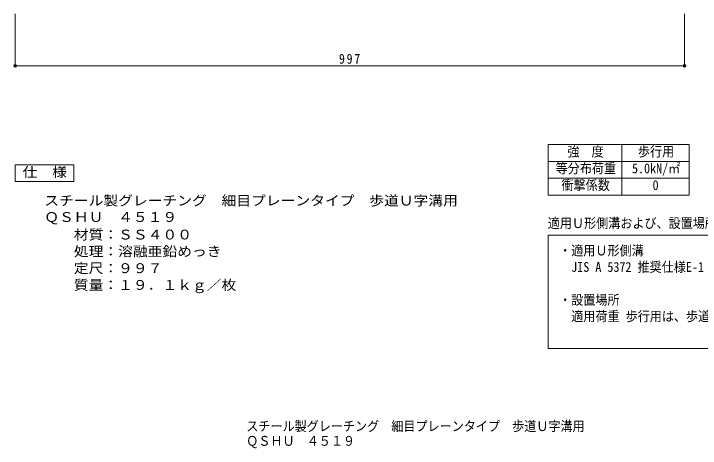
# Model space of a CAD drawing. Units: millimetres, scale not verified. Extents: x -756 to 910, y -687 to 604.
# Drawn here: x -756 to 267, y -687 to -41 of the extents above; entities that cross this region are included whole.
import ezdxf
from ezdxf.enums import TextEntityAlignment as Align

# ---------------------------------------------------------------- set-up
doc = ezdxf.new("R2010")
doc.units = ezdxf.units.MM
doc.header["$LTSCALE"] = 5
doc.header["$PDMODE"] = 32
doc.header["$PDSIZE"] = 4
for name, color, linetype, lineweight in [('A-4_寸法', 7, 'Continuous', 9), ('A-5_仕様文', 7, 'Continuous', 9), ('F-5_F-5ﾚｲﾔ', 2, 'Continuous', 9)]:
    doc.layers.add(name, color=color, linetype=linetype, lineweight=lineweight)
doc.styles.add('ＭＳ ゴシック', font='')
doc.styles.get('ＭＳ ゴシック').set_extended_font_data('MS Gothic')

msp = doc.modelspace()

# ---------------------------------------------------------------- linework, layer by layer
at = {"layer": 'A-4_寸法'}
for p, q in [((-753.757, -40.541), (-753.757, -119.676)), ((243.243, -40.541), (243.243, -119.676)), ((-753.757, -118.176), (243.243, -118.176))]:
    msp.add_line(p, q, dxfattribs=at)
for p in [(-753.757, -118.176), (243.243, -118.176)]:
    msp.add_point(p, dxfattribs=at)
at = {"layer": 'A-5_仕様文'}
for p, q in [((-753.757, -290.436), (-753.757, -265.436)), ((-753.757, -265.436), (-666.257, -265.436))]:
    msp.add_line(p, q, dxfattribs=at)
msp.add_lwpolyline([(-666.257, -265.436), (-666.257, -290.436), (-753.757, -290.436)], dxfattribs=at)
at = {"layer": 'F-5_F-5ﾚｲﾔ'}
for p, q in [((40, -235.463), (250, -235.463)), ((40, -235.463), (40, -310.463)), ((150, -235.463), (150, -310.463)), ((250, -235.463), (250, -310.463)), ((40, -260.463), (250, -260.463)), ((40, -285.463), (250, -285.463)), ((40, -310.463), (250, -310.463)), ((40, -370.069), (910, -370.069)), ((40, -539.054), (40, -370.069))]:
    msp.add_line(p, q, dxfattribs=at)
msp.add_lwpolyline([(910, -370.069), (910, -539.054), (40, -539.054)], dxfattribs=at)

# ---------------------------------------------------------------- texts
at = {"layer": 'A-4_寸法', "color": 2, "insert": (-271.507, -115.176), "char_height": 14.66, "attachment_point": 7, "style": 'ＭＳ ゴシック'}
msp.add_mtext('\\T1.27;\\W0.9;997', dxfattribs=at)
at = {"layer": 'A-5_仕様文', "color": 2, "style": 'ＭＳ ゴシック', "width": 1.1}
for s, p in [('仕\u3000様', (-742.535, -288.028)), ('スチール製グレーチング\u3000細目プレーンタイプ\u3000歩道Ｕ字溝用', (-710.23, -330.451)), ('ＱＳＨＵ\u3000４５１９', (-710.23, -354.897)), ('\u3000\u3000材質：ＳＳ４００', (-710.23, -381.046)), ('\u3000\u3000処理：溶融亜鉛めっき', (-710.23, -406.046)), ('\u3000\u3000定尺：９９７', (-710.23, -431.046)), ('\u3000\u3000質量：１９．１ｋｇ／枚', (-710.23, -456.046))]:
    msp.add_text(s, height=14.66, dxfattribs=at).set_placement(p, align=Align.BOTTOM_LEFT)
at = {"layer": 'F-5_F-5ﾚｲﾔ', "color": 7, "style": 'ＭＳ ゴシック', "width": 0.9}
for s, p in [('強\u3000度', (68.75, -257.463)), ('歩行用', (173.75, -257.463)), ('等分布荷重', (51.25, -282.463)), ('5.0kN/㎡', (165, -282.463)), ('衝撃係数', (60, -307.463)), ('0', (195.625, -307.463)), ('適用Ｕ形側溝および、設置場所について', (39.559, -364.004)), ('・適用Ｕ形側溝', (56.474, -404.781)), ('\u3000JIS A 5372 推奨仕様E-1 U形側溝、推奨仕様E-2 上ぶた式U形側溝の本体に適用します。', (56.474, -429.251)), ('・設置場所', (56.474, -478.189)), ('\u3000適用荷重 歩行用は、歩道にお使いいただけます。', (56.474, -502.659))]:
    msp.add_text(s, height=14.66, dxfattribs=at).set_placement(p, align=Align.BOTTOM_LEFT)
at = {"layer": 'F-5_F-5ﾚｲﾔ', "style": 'ＭＳ ゴシック', "width": 0.9}
for s, p in [('スチール製グレーチング\u3000細目プレーンタイプ\u3000歩道Ｕ字溝用', (-409.447, -666.256)), ('ＱＳＨＵ\u3000４５１９', (-409.447, -688.191))]:
    msp.add_text(s, height=14.66, dxfattribs=at).set_placement(p, align=Align.BOTTOM_LEFT)

doc.saveas('drawing.dxf')
